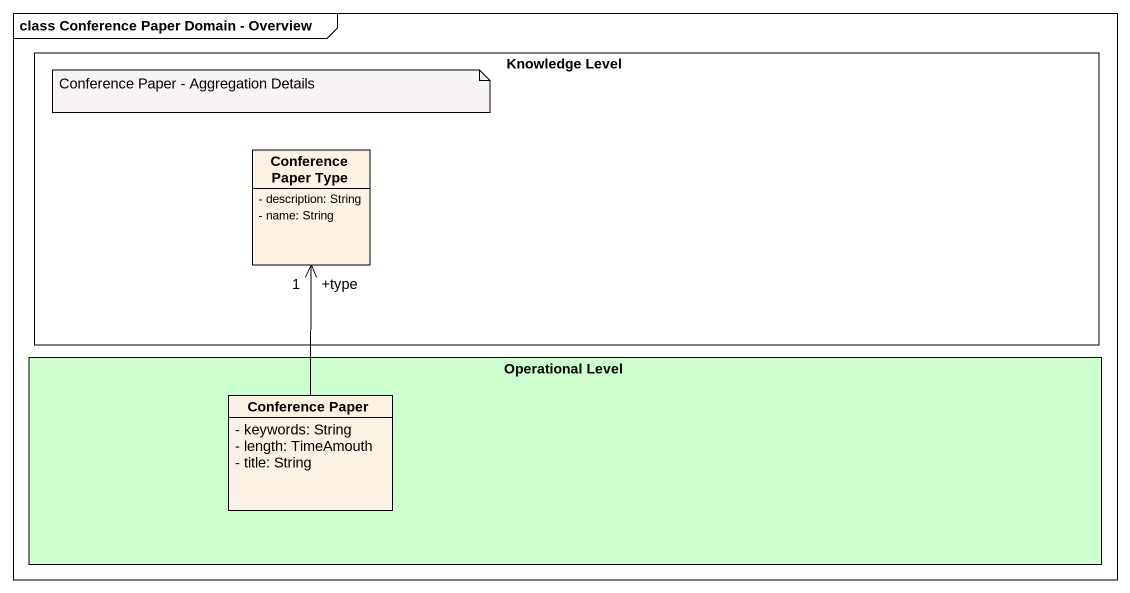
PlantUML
@startuml
mainframe class Conference Paper Domain - Overview
hide circle
hide empty members
skinparam classAttributeIconSize 0
rectangle "Knowledge Level" as Knowledge_Level {
  class "Conference Paper Type" as Conference_Paper_Type {
    - description: String
    - name: String
  }
}
rectangle "Operational Level" as Operational_Level #CCFFCC {
  class "Conference Paper" as Conference_Paper {
    - keywords: String
    - length: TimeAmouth
    - title: String
  }
}
Conference_Paper -up-> "+type\n1" Conference_Paper_Type
note as N1
  Conference Paper - Aggregation Details
end note
@enduml
